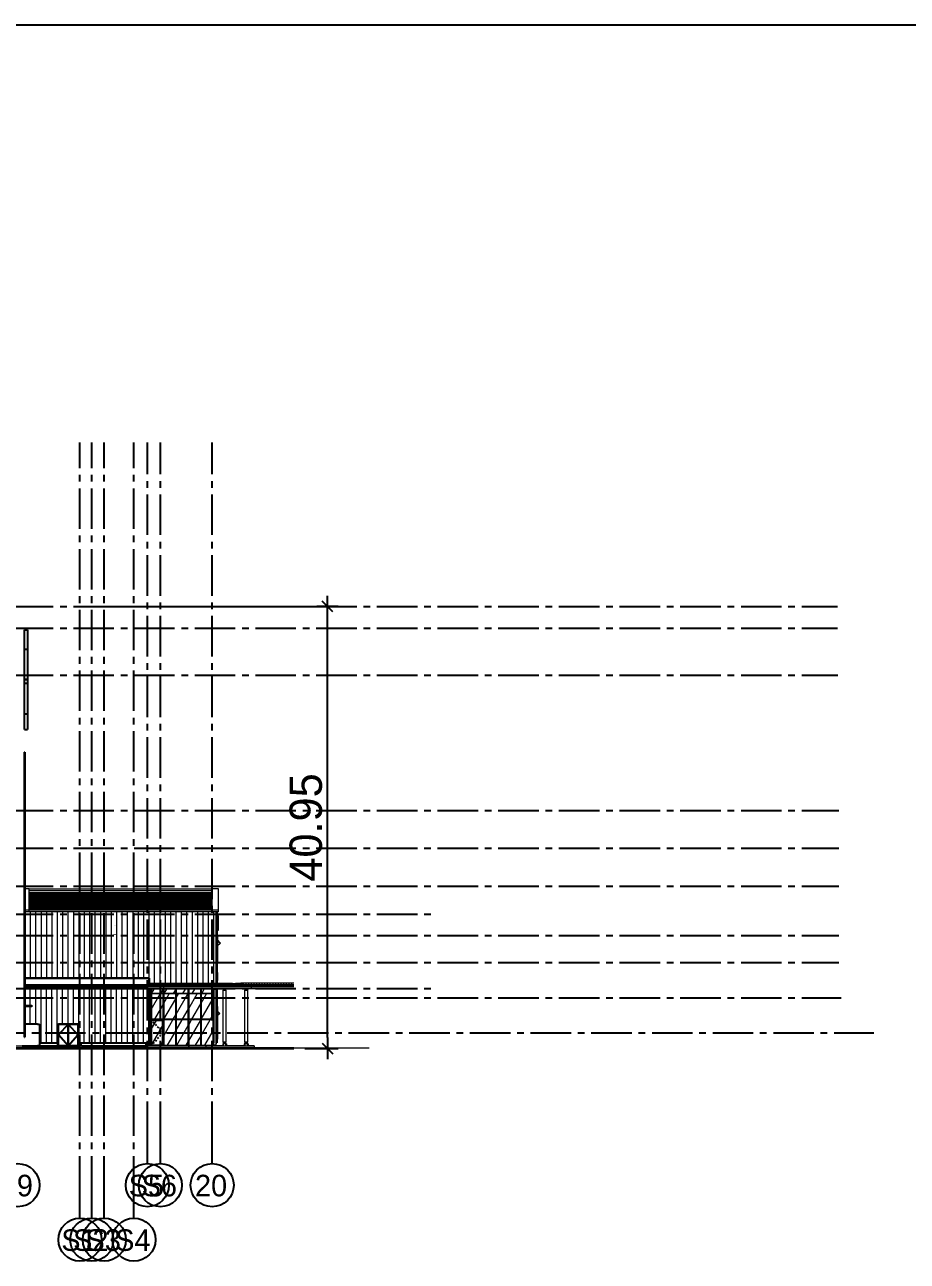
# Model space of a CAD drawing. Extents: x 692141 to 693595, y 1492301 to 1494225.
# Drawn here: x 692677.2 to 692759, y 1492511.1 to 1492625.7 of the extents above; entities that cross this region are included whole.
import ezdxf

# ---------------------------------------------------------------- set-up
doc = ezdxf.new("R2010")
doc.units = 0
doc.header["$MEASUREMENT"] = 0
for name, pattern in [('CENTER2', [1.125, 0.75, -0.125, 0.125, -0.125]), ('Centre', [7937.5, 1587.5, -1190.625, 3968.75, -1190.625]), ('Dash 0_6 mm', [3000, 1500, -1500]), ('Dash 0_6 mm_2_', [300, 150, -150]), ('Dash 0_6 mm_5_', [600, 300, -300]), ('Grid Line', [5556.25, 3175, -793.75, 793.75, -793.75])]:
    doc.linetypes.add(name, pattern=pattern)
for name, color, linetype, lineweight in [('A-COLS', 52, 'Continuous', 5), ('A-DETL-GENF', 92, 'Continuous', 5), ('A-DOOR-FRAM', 31, 'Continuous', 5), ('A-DOOR-GLAZ', 31, 'Continuous', 5), ('A-FLOR', 192, 'Continuous', 5), ('A-FLOR-LEVL', 8, 'Grid Line', 5), ('A-GENM', 13, 'Continuous', 5), ('A-GLAZ', 151, 'Continuous', 5), ('A-GLAZ-CURT', 52, 'Continuous', 5), ('A-GLAZ-CWMG', 51, 'Continuous', 5), ('A-ROOF', 132, 'Continuous', 5), ('A-ROOF-OTLN', 132, 'Continuous', 5), ('A-ROOF-PATT', 132, 'Continuous', 5), ('A-WALL-PATT', 111, 'Continuous', 5), ('C-TOPO', 7, 'Continuous', 5), ('S-BEAM', 12, 'Continuous', 5), ('S-COLS-SYMB', 171, 'Continuous', 18), ('S-GRID', 1, 'Continuous', 5), ('S-GRID-IDEN', 1, 'Continuous', 25)]:
    doc.layers.add(name, color=color, linetype=linetype, lineweight=lineweight)
for name, color, linetype in [('A-DOOR', 2, 'Continuous'), ('A-WALL', 2, 'Continuous'), ('AREA', 8, 'Continuous'), ('Arrow dim', 2, 'Continuous'), ('Arrow dim2', 1, 'Continuous'), ('Green', 72, 'Continuous'), ('Grid', 8, 'CENTER2')]:
    doc.layers.add(name, color=color, linetype=linetype)
doc.styles.add('Browallia New_1', font='Browallia New.ttf', dxfattribs={"height": 1000})
doc.styles.add('MASTER', font='CordiaUPC.ttf')
doc.dimstyles.new('1000-AA', dxfattribs={"dimtxt": 1.5, "dimasz": 1, "dimexe": 1, "dimexo": 1, "dimgap": 0.5, "dimtad": 1, "dimzin": 0, "dimdsep": 46, "dimtxsty": 'MASTER', "dimblk": 'J-02', "dimcen": 0.09, "dimdle": 1, "dimclrd": 1, "dimclre": 8, "dimclrt": 3, "dimadec": 0, "dimazin": 0, "dimtfac": 1, "dimtix": 1, "dimtmove": 2, "dimatfit": 3, "dimldrblk": 'DOT', "dimfxl": 1, "dimtolj": 1, "dimtzin": 0, "dimarcsym": 0})
pattern_1 = [(90, (-38249.64, 0), (-500, 3e-14), [])]

# ---------------------------------------------------------------- blocks, each defined once
blk = doc.blocks.new('Window_Awning_Single_Glass Panel - 900 x 800 mm-742663-500_ELEVATION 2')
at = {"layer": 'A-GLAZ', "color": 7}
for p, q in [((-32350, 2900), (-32350, 3800)), ((-32350, 2950), (-32350, 3679))]:
    blk.add_line(p, q, dxfattribs=at)
at = {"layer": 'A-GLAZ', "color": 250}
for p, q in [((-32000, 3400), (-31784, 3184)), ((-31819, 3149), (-32000, 3329)), ((-31784, 3184), (-31819, 3149))]:
    blk.add_line(p, q, dxfattribs=at)
at = {"layer": 'A-GLAZ', "color": 47, "linetype": 'Dash 0_6 mm'}
blk.add_arc((-32350, 3750), 800, 296.11288, 315, dxfattribs=at)
blk = doc.blocks.new('Door_Swing_Double Flush Panel - 1800 x 2000mm-907391-500_ELEVATION 2')
at = {"layer": 'A-DOOR', "color": 47, "linetype": 'Dash 0_6 mm'}
for p, q in [((-45850, 2200), (-46750, 1200)), ((-45850, 200), (-46750, 1200)), ((-45850, 2200), (-44950, 1200)), ((-45850, 200), (-44950, 1200))]:
    blk.add_line(p, q, dxfattribs=at)
at = {"layer": 'A-DOOR', "color": 7}
for p, q in [((-46750, 200), (-46750, 2200)), ((-45850, 2200), (-46750, 2200)), ((-44950, 2200), (-45850, 2200)), ((-45850, 200), (-45850, 2200)), ((-45850, 2200), (-45850, 200)), ((-44950, 2200), (-44950, 200)), ((-45850, 200), (-46750, 200)), ((-44950, 200), (-45850, 200))]:
    blk.add_line(p, q, dxfattribs=at)
at = {"layer": 'A-DOOR-FRAM', "color": 7}
for p, q in [((-46800, 200), (-46800, 2200)), ((-46750, 2200), (-46750, 200)), ((-46750, 2200), (-44950, 2200)), ((-44950, 200), (-44950, 2200)), ((-44900, 2200), (-44900, 200)), ((-46750, 200), (-46800, 200)), ((-44900, 200), (-44950, 200))]:
    blk.add_line(p, q, dxfattribs=at)
blk = doc.blocks.new('HAVI-DC_R19_AR_101_GROUND FLOOR_rvt-1-500_ELEVATION 2')
at = {"layer": 'A-FLOR', "color": 7}
for p, q in [((-49850, 3950), (-49200, 3950)), ((-49200, 3800), (-49850, 3800)), ((-49200, 3950), (-49200, 3800)), ((-56500, 175), (-46500, 175)), ((-46500, -50), (-46500, 175)), ((-46500, 175), (-42650, 175)), ((-46500, -50), (-46500, 175)), ((-44200, 175), (-38650, 175)), ((-42650, 175), (-34650, 175)), ((-38650, 175), (-42650, 175)), ((-42650, 175), (-38650, 175)), ((-37660, 175), (-38350, 175)), ((-38350, 175), (-32350, 175)), ((-31523, 175), (-37660, 175)), ((-34650, -50), (-34650, 175)), ((-34650, 175), (-33099, 175)), ((-34650, 175), (-34650, -50)), ((-33099, 175), (-28599, 175)), ((-33099, 175), (-33099, -50)), ((-32350, 175), (-32150, 175)), ((-29523, 175), (-31174, 175)), ((-28599, 175), (-29173, 175)), ((-28599, 175), (-28599, -50))]:
    blk.add_line(p, q, dxfattribs=at)
at = {"layer": 'A-ROOF', "color": 7}
for p, q in [((-49850, 5850), (-37000, 5850)), ((-37000, 5826), (-49850, 5826)), ((-37000, 5850), (-37000, 5826))]:
    blk.add_line(p, q, dxfattribs=at)
at = {"layer": 'A-ROOF-OTLN', "color": 7}
for p, q in [((-37000, 5850), (-49850, 5850)), ((-37200, 5850), (-37000, 5850)), ((-37000, 5850), (-37000, 5700)), ((-37050, 5700), (-49850, 5700)), ((-37000, 5700), (-49850, 5700)), ((-37000, 5650), (-49850, 5650)), ((-37050, 5650), (-49850, 5650)), ((-37000, 5500), (-49850, 5500)), ((-37000, 5500), (-37200, 5500)), ((-37000, 5700), (-37050, 5700)), ((-37050, 5700), (-37050, 5650)), ((-37050, 5650), (-37000, 5650)), ((-37000, 5650), (-37000, 5500))]:
    blk.add_line(p, q, dxfattribs=at)
at = {"layer": 'A-WALL', "color": 7}
for p, q in [((-38350, 6450), (-49850, 6450)), ((-38350, 5850), (-38350, 6450)), ((-49850, 5500), (-38350, 5500)), ((-44650, 5500), (-49850, 5500)), ((-38450, 5500), (-44650, 5500)), ((-38450, 5500), (-38350, 5500)), ((-38350, 5500), (-38350, 175)), ((-38350, 2550), (-38350, 1950)), ((-38350, 2550), (-38350, 1950)), ((-38350, 2550), (-38350, 1950)), ((-38350, 2550), (-38350, 1950)), ((-38350, 2550), (-38350, 1950)), ((-38350, 2550), (-38350, 1950)), ((-48700, 2200), (-49850, 2200)), ((-48700, 2200), (-48500, 2200)), ((-48500, 2200), (-48500, 175)), ((-46800, 200), (-46800, 2200)), ((-44900, 2200), (-44900, 200)), ((-50100, 175), (-44700, 175)), ((-49900, 175), (-48700, 175)), ((-48500, 175), (-48700, 175)), ((-44900, 200), (-46800, 200)), ((-44600, 175), (-38450, 175))]:
    blk.add_line(p, q, dxfattribs=at)
at = {"lineweight": 5}
for name in ['Window_Awning_Single_Glass Panel - 900 x 800 mm-742663-500_ELEVATION 2', 'Door_Swing_Double Flush Panel - 1800 x 2000mm-907391-500_ELEVATION 2']:
    blk.add_blockref(name, (0, 0), dxfattribs=at)
blk = doc.blocks.new('Rectangular Mullion - 50 x 200-239575-500_ELEVATION 2')
at = {"layer": 'A-GLAZ-CWMG', "color": 7}
for p, q in [((-32350, 250), (-32350, 2625)), ((-32150, 2625), (-32150, 250)), ((-32150, 250), (-32350, 250))]:
    blk.add_line(p, q, dxfattribs=at)
blk = doc.blocks.new('Rectangular Mullion - 50 x 200-239576-500_ELEVATION 2')
at = {"layer": 'A-GLAZ-CWMG', "color": 7}
for p, q in [((-32350, 2625), (-32350, 5025)), ((-32150, 5025), (-32150, 2625))]:
    blk.add_line(p, q, dxfattribs=at)
blk = doc.blocks.new('Rectangular Mullion - 50 x 200-259141-500_ELEVATION 2')
at = {"layer": 'A-GLAZ-CWMG', "color": 7}
for p, q in [((-32350, 5450), (-32150, 5450)), ((-32350, 5025), (-32350, 5450)), ((-32150, 5450), (-32150, 5025))]:
    blk.add_line(p, q, dxfattribs=at)
blk = doc.blocks.new('System Panel - Glazed 12mm-259083-500_ELEVATION 2')
at = {"layer": 'A-GLAZ-CURT'}
h = blk.add_hatch(dxfattribs=at)
h.set_pattern_fill('FP_5', color=256, style=0, pattern_type=2)
h.set_pattern_definition([(60, (-32954.64, 1425), (-649.5, 375), [])])
h.paths.add_polyline_path([(-32400, 250), (-32400, 2600), (-33510, 2600), (-33510, 250), (-32917, 250)], flags=0)
at = {"layer": 'A-GLAZ-CURT', "color": 7}
for p, q in [((-32400, 2600), (-33510, 2600)), ((-33510, 2600), (-33510, 250)), ((-32400, 250), (-32400, 2600)), ((-33510, 250), (-32400, 250))]:
    blk.add_line(p, q, dxfattribs=at)
blk = doc.blocks.new('Rectangular Mullion - 50 x 200-259074-500_ELEVATION 2')
at = {"layer": 'A-GLAZ-CWMG', "color": 7}
for p, q in [((-33535, 250), (-32350, 250)), ((-33535, 200), (-32350, 200)), ((-32350, 250), (-32350, 200))]:
    blk.add_line(p, q, dxfattribs=at)
blk = doc.blocks.new('Rectangular Mullion - 50 x 200-259139-500_ELEVATION 2')
at = {"layer": 'A-GLAZ-CWMG', "color": 7}
for p, q in [((-32400, 5450), (-32350, 5450)), ((-32400, 5025), (-32400, 5450)), ((-32350, 5025), (-32350, 5450))]:
    blk.add_line(p, q, dxfattribs=at)
blk = doc.blocks.new('M_Door-Curtain-Wall-Double-Storefront - M_Door-Curtain-Wall-Double-Storefront-259084-500_ELEVATION 2')
at = {"layer": 'A-DOOR-FRAM'}
h = blk.add_hatch(dxfattribs=at)
h.set_pattern_fill('FP_6', color=256, style=0, pattern_type=2)
h.set_pattern_definition([(60, (-38174.64, 200), (-649.52, 375), [])])
h.paths.add_polyline_path([(-38117, 257), (-37097, 257), (-37097, 2543), (-38117, 2543), (-38117, 1277)], flags=0)
h.paths.add_polyline_path([(-38233, 257), (-38233, 475), (-38350, 475), (-38350, 257)], flags=0)
at = {"layer": 'A-DOOR', "color": 47, "linetype": 'Dash 0_6 mm_2_'}
for p, q in [((-37040, 1400), (-38150, 2573)), ((-38175, 200), (-37040, 1400)), ((-38350, 384), (-38175, 200))]:
    blk.add_line(p, q, dxfattribs=at)
at = {"layer": 'A-DOOR-FRAM', "color": 7}
for p, q in [((-37040, 2600), (-38150, 2600)), ((-38117, 257), (-38117, 2543)), ((-38117, 2543), (-37097, 2543)), ((-37097, 2543), (-37097, 257)), ((-37040, 200), (-37040, 2600)), ((-38233, 257), (-38350, 257)), ((-38350, 200), (-38175, 200)), ((-38233, 475), (-38233, 257)), ((-38175, 200), (-38175, 475)), ((-38174, 475), (-38174, 200)), ((-38174, 200), (-37040, 200)), ((-37097, 257), (-38117, 257))]:
    blk.add_line(p, q, dxfattribs=at)
at = {"layer": 'A-DOOR-GLAZ', "color": 7}
for p, q in [((-37097, 2543), (-38117, 2543)), ((-38117, 2543), (-38117, 257)), ((-37097, 257), (-37097, 2543)), ((-38350, 257), (-38233, 257)), ((-38233, 257), (-38233, 475)), ((-38117, 257), (-37097, 257))]:
    blk.add_line(p, q, dxfattribs=at)
blk = doc.blocks.new('System Panel - Glazed 12mm-V1-500_ELEVATION 2')
at = {"layer": 'A-GLAZ-CURT'}
h = blk.add_hatch(dxfattribs=at)
h.set_pattern_fill('FP_7', color=256, style=0, pattern_type=2)
h.set_pattern_definition([(60, (-37594.64, 3825), (-649.5, 375), [])])
h.paths.add_polyline_path([(-37040, 2650), (-37040, 5000), (-38150, 5000), (-38150, 2650)], flags=0)
at = {"layer": 'A-GLAZ-CURT', "color": 7}
for p, q in [((-37040, 5000), (-38150, 5000)), ((-38150, 5000), (-38150, 2650)), ((-37040, 2650), (-37040, 5000)), ((-38150, 2650), (-37040, 2650))]:
    blk.add_line(p, q, dxfattribs=at)
blk = doc.blocks.new('System Panel - Glazed 12mm-259140-500_ELEVATION 2')
at = {"layer": 'A-GLAZ-CURT'}
h = blk.add_hatch(dxfattribs=at)
h.set_pattern_fill('FP_8', color=256, style=0, pattern_type=2)
h.set_pattern_definition([(60, (-32954.64, 5250), (-649.5, 375), [])])
h.paths.add_polyline_path([(-32400, 5050), (-32400, 5450), (-33510, 5450), (-33510, 5050), (-32917, 5050)], flags=0)
at = {"layer": 'A-GLAZ-CURT', "color": 7}
for p, q in [((-32400, 5450), (-33510, 5450)), ((-33510, 5450), (-33510, 5050)), ((-33510, 5050), (-32400, 5050)), ((-32400, 5050), (-32400, 5450))]:
    blk.add_line(p, q, dxfattribs=at)
blk = doc.blocks.new('System Panel - Glazed 12mm-V2-500_ELEVATION 2')
at = {"layer": 'A-GLAZ-CURT'}
h = blk.add_hatch(dxfattribs=at)
h.set_pattern_fill('FP_9', color=256, style=0, pattern_type=2)
h.set_pattern_definition([(60, (-37594.64, 5250), (-649.5, 375), [])])
h.paths.add_polyline_path([(-38150, 5050), (-37040, 5050), (-37040, 5450), (-38150, 5450)], flags=0)
at = {"layer": 'A-GLAZ-CURT', "color": 7}
for p, q in [((-37040, 5450), (-38150, 5450)), ((-38150, 5450), (-38150, 5050)), ((-38150, 5050), (-37040, 5050)), ((-37040, 5050), (-37040, 5450))]:
    blk.add_line(p, q, dxfattribs=at)
blk = doc.blocks.new('Rectangular Mullion - 50 x 200-259075-500_ELEVATION 2')
at = {"layer": 'A-GLAZ-CWMG', "color": 7}
for p, q in [((-34695, 250), (-33535, 250)), ((-34695, 200), (-33535, 200))]:
    blk.add_line(p, q, dxfattribs=at)
blk = doc.blocks.new('Rectangular Mullion - 50 x 200-259076-500_ELEVATION 2')
at = {"layer": 'A-GLAZ-CWMG', "color": 7}
for p, q in [((-37040, 200), (-37040, 250)), ((-37040, 250), (-35855, 250)), ((-37040, 200), (-35855, 200))]:
    blk.add_line(p, q, dxfattribs=at)
blk = doc.blocks.new('Rectangular Mullion - 50 x 200-239577-500_ELEVATION 2')
at = {"layer": 'A-GLAZ-CWMG', "color": 7}
for p, q in [((-32400, 250), (-32400, 2625)), ((-32350, 250), (-32350, 2625)), ((-32350, 250), (-32400, 250))]:
    blk.add_line(p, q, dxfattribs=at)
blk = doc.blocks.new('Rectangular Mullion - 50 x 200-239578-500_ELEVATION 2')
at = {"layer": 'A-GLAZ-CWMG', "color": 7}
for p, q in [((-32400, 2625), (-32400, 5025)), ((-32350, 2625), (-32350, 5025))]:
    blk.add_line(p, q, dxfattribs=at)
blk = doc.blocks.new('Rectangular Mullion - 50 x 100-259077-500_ELEVATION 2')
at = {"layer": 'A-GLAZ-CWMG', "color": 7}
for p, q in [((-33510, 2600), (-33510, 2650)), ((-32400, 2650), (-33510, 2650)), ((-32400, 2600), (-33510, 2600)), ((-32400, 2650), (-32400, 2600))]:
    blk.add_line(p, q, dxfattribs=at)
blk = doc.blocks.new('Rectangular Mullion - 50 x 200-259078-500_ELEVATION 2')
at = {"layer": 'A-GLAZ-CWMG', "color": 7}
for p, q in [((-37040, 2650), (-38150, 2650)), ((-37040, 2600), (-38150, 2600)), ((-37040, 2650), (-37040, 2600))]:
    blk.add_line(p, q, dxfattribs=at)
blk = doc.blocks.new('Rectangular Mullion - 50 x 100-V3-500_ELEVATION 2')
at = {"layer": 'A-GLAZ-CWMG', "color": 7}
for p, q in [((-38150, 5000), (-38150, 5050)), ((-37040, 5050), (-38150, 5050)), ((-37040, 5000), (-38150, 5000)), ((-37040, 5050), (-37040, 5000))]:
    blk.add_line(p, q, dxfattribs=at)
blk = doc.blocks.new('Rectangular Mullion - 50 x 200-239549-500_ELEVATION 2')
at = {"layer": 'A-GLAZ-CWMG', "color": 7}
for p, q in [((-33560, 2625), (-33560, 250)), ((-33510, 2625), (-33510, 250)), ((-33510, 250), (-33560, 250))]:
    blk.add_line(p, q, dxfattribs=at)
blk = doc.blocks.new('Rectangular Mullion - 50 x 200-239551-500_ELEVATION 2')
at = {"layer": 'A-GLAZ-CWMG', "color": 7}
for p, q in [((-33560, 5025), (-33560, 2625)), ((-33510, 5025), (-33510, 2625))]:
    blk.add_line(p, q, dxfattribs=at)
blk = doc.blocks.new('Rectangular Mullion - 50 x 200-259138-500_ELEVATION 2')
at = {"layer": 'A-GLAZ-CWMG', "color": 7}
for p, q in [((-33560, 5450), (-33510, 5450)), ((-33560, 5450), (-33560, 5025)), ((-33510, 5450), (-33510, 5025))]:
    blk.add_line(p, q, dxfattribs=at)
blk = doc.blocks.new('FACADE ELE 01 - FACADE ELE 01-146035-500_ELEVATION 2')
at = {"layer": 'A-WALL-PATT'}
h = blk.add_hatch(dxfattribs=at)
h.set_pattern_fill('FP_11', color=49, style=0, pattern_type=2)
h.set_pattern_definition([(45, (-49899.64, -7919.79), (-84.8528, 84.8528), []), (135, (-49899.64, -7919.79), (-84.8528, -84.8528), [])])
h.paths.add_polyline_path([(-49900, 14428), (-49850, 14428), (-49850, 27410), (-49900, 27410), (-49900, 15721)], flags=0)
h = blk.add_hatch(dxfattribs=at)
h.set_pattern_fill('FP_10', color=49, style=0, pattern_type=2)
h.set_pattern_definition([(45, (-49899.636, -2368.306), (-42.4264, 42.4264), []), (135, (-49899.636, -2368.306), (-42.4264, -42.4264), [])])
h.paths.add_polyline_path([(-49850, 1000), (-49850, 14428), (-49900, 14428), (-49900, 1000)], flags=0)
at = {"layer": 'A-WALL', "color": 7}
for p, q in [((-49900, 35860), (-49900, 38745)), ((-49900, 38745), (-49600, 38745)), ((-49600, 38745), (-49600, 35860)), ((-49900, 34781), (-49900, 37237)), ((-49900, 31286), (-49900, 37237)), ((-49900, 31286), (-49900, 37237)), ((-49900, 33490), (-49900, 37237)), ((-49900, 31286), (-49900, 37237)), ((-49900, 31286), (-49900, 37237)), ((-49900, 34131), (-49900, 36945)), ((-49900, 36945), (-49600, 36945)), ((-49600, 37237), (-49600, 31286)), ((-49600, 37237), (-49600, 34781)), ((-49600, 37237), (-49600, 31286)), ((-49600, 37237), (-49600, 31286)), ((-49600, 37237), (-49600, 33490)), ((-49600, 37237), (-49600, 31286)), ((-49600, 36945), (-49600, 34131)), ((-49900, 34441), (-49900, 35860)), ((-49600, 35860), (-49600, 34441)), ((-49900, 34131), (-49900, 35518)), ((-49900, 32704), (-49900, 35518)), ((-49900, 33329), (-49900, 35373)), ((-49600, 35518), (-49600, 34131)), ((-49600, 35518), (-49600, 32704)), ((-49600, 35373), (-49600, 33329)), ((-49900, 32704), (-49900, 34131)), ((-49600, 34131), (-49900, 34131)), ((-49900, 34131), (-49600, 34131)), ((-49900, 32704), (-49900, 34100)), ((-49900, 31286), (-49900, 33913)), ((-49900, 30945), (-49900, 33790)), ((-49900, 33790), (-49600, 33790)), ((-49600, 34131), (-49600, 32704)), ((-49600, 34100), (-49600, 32704)), ((-49600, 33913), (-49600, 31286)), ((-49600, 33790), (-49600, 30945)), ((-49900, 31286), (-49900, 32704)), ((-49900, 31286), (-49900, 32308)), ((-49600, 32704), (-49600, 31286)), ((-49600, 32308), (-49600, 31286)), ((-49900, 29518), (-49900, 30945)), ((-49900, 30945), (-49600, 30945)), ((-49600, 30945), (-49600, 29518)), ((-49900, 29518), (-49600, 29518)), ((-49900, 14428), (-49900, 27410)), ((-49850, 27410), (-49900, 27410)), ((-49900, 4099), (-49900, 27410)), ((-49900, 27410), (-49850, 27410)), ((-49850, 27410), (-49850, 14428)), ((-49850, 27410), (-49850, 4099)), ((-49900, 1000), (-49900, 14428)), ((-49900, 14428), (-49850, 14428)), ((-49900, 1000), (-49900, 14428)), ((-49850, 14428), (-49900, 14428)), ((-49850, 14428), (-49850, 1000)), ((-49850, 14428), (-49850, 1000)), ((-49900, 6450), (-49900, 12604)), ((-49850, 12600), (-49850, 6450)), ((-49900, 3950), (-49900, 4885)), ((-49850, 4885), (-49850, 3950)), ((-49900, 3950), (-49900, 4099)), ((-49900, 1000), (-49900, 3800)), ((-49900, 3227), (-49900, 3800)), ((-49850, 4099), (-49850, 3950)), ((-49850, 3800), (-49850, 2200)), ((-49850, 3800), (-49850, 3227)), ((-49900, 1000), (-49900, 3227)), ((-49900, 1000), (-49900, 3227)), ((-49850, 3227), (-49850, 2200)), ((-49850, 3227), (-49850, 2200)), ((-49850, 1000), (-49900, 1000)), ((-49900, 1000), (-49850, 1000))]:
    blk.add_line(p, q, dxfattribs=at)
blk = doc.blocks.new('METAL SHEET WINDOW OPENING - 3400 x 0600-248180-500_ELEVATION 2')
at = {"layer": 'A-GENM', "color": 7}
for p, q in [((-32050, 7000), (-32000, 7000)), ((-32000, 7000), (-32000, 6250)), ((-32000, 6300), (-32000, 6950)), ((-32000, 6250), (-32050, 6250))]:
    blk.add_line(p, q, dxfattribs=at)
blk = doc.blocks.new('METAL SHEET WINDOW OPENING - 2500 x 2900-248184-500_ELEVATION 2')
at = {"layer": 'A-GENM', "color": 7}
for p, q in [((-32350, 800), (-32350, 3850)), ((-32350, 900), (-32350, 3800)), ((-32100, 3850), (-32000, 3850)), ((-32000, 3850), (-32000, 800)), ((-32000, 850), (-32000, 3800)), ((-32000, 800), (-32100, 800))]:
    blk.add_line(p, q, dxfattribs=at)
blk = doc.blocks.new('HAVI-DC_R19_SF_101_FACADE_rvt-1-500_ELEVATION 2')
at = {"layer": 'A-WALL-PATT'}
h = blk.add_hatch(dxfattribs=at)
h.set_pattern_fill('FP_17', color=8, style=0, pattern_type=2)
h.set_pattern_definition([(90, (-32224.65, 5800), (-500, 3e-14), [])])
h.paths.add_polyline_path([(-32100, 5975), (-32104, 12600), (-49850, 12600), (-49850, 6450), (-38350, 6450), (-38350, 5975), (-32917, 5975)], flags=0)
h = blk.add_hatch(dxfattribs=at)
h.set_pattern_fill('FP_12', color=49, style=0, pattern_type=2)
h.set_pattern_definition([(45, (-32074.647, 6800.97), (-42.4264, 42.4264), []), (135, (-32074.647, 6800.97), (-42.4264, -42.4264), [])])
h.paths.add_polyline_path([(-32050, 475), (-32050, 800), (-32100, 800), (-32100, 475)], flags=0)
h.paths.add_polyline_path([(-32100, 3850), (-32050, 3850), (-32050, 5500), (-32100, 5500), (-32100, 4814)], flags=0)
h.paths.add_polyline_path([(-32050, 5975), (-32050, 12600), (-32100, 12600), (-32100, 5975)], flags=0)
h = blk.add_hatch(dxfattribs=at)
h.set_pattern_fill('FP_3', color=8, style=0, pattern_type=2)
h.set_pattern_definition(pattern_1)
h.paths.add_polyline_path([(-46909, 475), (-46800, 475), (-46800, 2200), (-44900, 2200), (-44900, 475), (-38350, 475), (-38350, 5475), (-49850, 5475), (-49850, 3950), (-49200, 3950), (-49200, 3800), (-49850, 3800), (-49850, 2200), (-48500, 2200), (-48500, 475)], flags=0)
h = blk.add_hatch(dxfattribs=at)
h.set_pattern_fill('FP_3', color=8, style=0, pattern_type=2)
h.set_pattern_definition(pattern_1)
h.paths.add_polyline_path([(-38350, 475), (-38150, 475), (-38150, 5500), (-38350, 5500), (-38350, 1698)], flags=0)
at = {"layer": 'A-GENM', "color": 7}
for p, q in [((-32050, 10450), (-32000, 10450)), ((-32000, 10450), (-32000, 8000)), ((-32000, 8050), (-32000, 10400)), ((-32000, 8000), (-32050, 8000))]:
    blk.add_line(p, q, dxfattribs=at)
at = {"layer": 'A-ROOF', "color": 7}
for p, q in [((-49450, 14747), (-49850, 14747)), ((-49450, 14747), (-32525, 14747)), ((-49450, 12800), (-49450, 14747)), ((-32525, 14547), (-49450, 14547)), ((-32525, 14747), (-32525, 12800)), ((-31925, 14747), (-32525, 14747)), ((-31925, 12800), (-31925, 14747)), ((-31920, 14547), (-31920, 14747)), ((-49850, 12800), (-49450, 12800)), ((-49450, 12800), (-31925, 12800)), ((-49450, 12600), (-49450, 12800)), ((-32525, 12800), (-31925, 12800)), ((-32525, 12800), (-32525, 12600)), ((-31925, 12600), (-31925, 12800)), ((-31925, 12600), (-31925, 12800)), ((-31925, 12600), (-49850, 12600)), ((-49450, 12600), (-49850, 12600)), ((-31925, 12600), (-32525, 12600)), ((-32050, 12236), (-31920, 12236)), ((-31920, 12036), (-32050, 12036)), ((-31920, 12036), (-31920, 12236)), ((-31920, 10900), (-31920, 12036)), ((-31920, 10900), (-32050, 10900)), ((-32050, 10900), (-31920, 10900)), ((-31920, 10900), (-31920, 11100))]:
    blk.add_line(p, q, dxfattribs=at)
at = {"layer": 'A-WALL', "color": 7}
for p, q in [((-32100, 10450), (-32100, 12600)), ((-32100, 10450), (-32100, 12600)), ((-32100, 5975), (-32100, 12600)), ((-32100, 5975), (-32100, 12600)), ((-32050, 12600), (-32050, 10450)), ((-32050, 12600), (-32050, 10450)), ((-32050, 12600), (-32050, 5975)), ((-32100, 5975), (-32100, 8000)), ((-32100, 5975), (-32100, 8000)), ((-32050, 8000), (-32050, 5975)), ((-32050, 8000), (-32050, 5975)), ((-49850, 6450), (-38350, 6450)), ((-38350, 6450), (-38350, 5850)), ((-38350, 5475), (-49850, 5475)), ((-38350, 5475), (-38350, 5500)), ((-38150, 5500), (-38150, 475)), ((-38150, 5500), (-32100, 5500)), ((-32350, 475), (-32350, 5500)), ((-32100, 5500), (-32100, 475)), ((-32100, 3850), (-32100, 5500)), ((-32100, 3850), (-32100, 5500)), ((-32100, 3850), (-32100, 5500)), ((-32050, 5500), (-32050, 3850)), ((-32050, 5500), (-32050, 3850)), ((-32050, 5500), (-32050, 3850)), ((-32350, 3750), (-32350, 3850)), ((-32350, 3750), (-32350, 3850)), ((-32350, 3750), (-32350, 3850)), ((-32350, 3750), (-32350, 3850)), ((-32350, 800), (-32350, 3850)), ((-32350, 2800), (-32350, 3679)), ((-32350, 2800), (-32350, 3679)), ((-32350, 2800), (-32350, 3679)), ((-32350, 2800), (-32350, 3679)), ((-38350, 1100), (-38350, 3250)), ((-38350, 1850), (-38350, 2600)), ((-38350, 1850), (-38350, 2600)), ((-38150, 3250), (-38150, 1100)), ((-38150, 2600), (-38150, 1850)), ((-38150, 2600), (-38150, 1850)), ((-46800, 475), (-46800, 2200)), ((-46800, 2200), (-44900, 2200)), ((-44900, 2200), (-44900, 475)), ((-48500, 475), (-46800, 475)), ((-44900, 475), (-38350, 475)), ((-38150, 475), (-38350, 475)), ((-32100, 475), (-32150, 475)), ((-32100, 475), (-32100, 800)), ((-32100, 475), (-32100, 800)), ((-32100, 475), (-32100, 800)), ((-32100, 475), (-32050, 475)), ((-32100, 475), (-32050, 475)), ((-32050, 475), (-32100, 475)), ((-32050, 800), (-32050, 475)), ((-32050, 800), (-32050, 475)), ((-32050, 800), (-32050, 475))]:
    blk.add_line(p, q, dxfattribs=at)
at = {"lineweight": 5}
for name, p in [('FACADE ELE 01 - FACADE ELE 01-146035-500_ELEVATION 2', (0, 0)), ('METAL SHEET WINDOW OPENING - 3400 x 0600-248180-500_ELEVATION 2', (0, 0)), ('System Panel - Glazed 12mm-V2-500_ELEVATION 2', (0, 0)), ('Rectangular Mullion - 50 x 100-V3-500_ELEVATION 2', (0, 0)), ('System Panel - Glazed 12mm-V1-500_ELEVATION 2', (0, 0)), ('Rectangular Mullion - 50 x 200-259138-500_ELEVATION 2', (-3480, 0)), ('Rectangular Mullion - 50 x 200-239551-500_ELEVATION 2', (-3480, 0)), ('System Panel - Glazed 12mm-259140-500_ELEVATION 2', (-3480, 0)), ('Rectangular Mullion - 50 x 100-259077-500_ELEVATION 2', (-3480, 2400)), ('System Panel - Glazed 12mm-259083-500_ELEVATION 2', (-3480, 2400)), ('Rectangular Mullion - 50 x 200-259138-500_ELEVATION 2', (-2320, 0)), ('Rectangular Mullion - 50 x 200-239551-500_ELEVATION 2', (-2320, 0)), ('System Panel - Glazed 12mm-259140-500_ELEVATION 2', (-2320, 0)), ('Rectangular Mullion - 50 x 100-259077-500_ELEVATION 2', (-2320, 2400)), ('System Panel - Glazed 12mm-259083-500_ELEVATION 2', (-2320, 2400)), ('Rectangular Mullion - 50 x 200-259138-500_ELEVATION 2', (-1160, 0)), ('Rectangular Mullion - 50 x 200-239551-500_ELEVATION 2', (-1160, 0)), ('System Panel - Glazed 12mm-259140-500_ELEVATION 2', (-1160, 0)), ('Rectangular Mullion - 50 x 100-259077-500_ELEVATION 2', (-1160, 2400)), ('System Panel - Glazed 12mm-259083-500_ELEVATION 2', (-1160, 2400)), ('Rectangular Mullion - 50 x 200-259138-500_ELEVATION 2', (0, 0)), ('Rectangular Mullion - 50 x 200-239551-500_ELEVATION 2', (0, 0)), ('System Panel - Glazed 12mm-259140-500_ELEVATION 2', (0, 0)), ('Rectangular Mullion - 50 x 100-259077-500_ELEVATION 2', (0, 2400)), ('System Panel - Glazed 12mm-259083-500_ELEVATION 2', (0, 2400)), ('Rectangular Mullion - 50 x 200-259139-500_ELEVATION 2', (0, 0)), ('Rectangular Mullion - 50 x 200-239578-500_ELEVATION 2', (0, 0)), ('Rectangular Mullion - 50 x 200-259141-500_ELEVATION 2', (0, 0)), ('Rectangular Mullion - 50 x 200-239576-500_ELEVATION 2', (0, 0)), ('METAL SHEET WINDOW OPENING - 2500 x 2900-248184-500_ELEVATION 2', (0, 0)), ('M_Door-Curtain-Wall-Double-Storefront - M_Door-Curtain-Wall-Double-Storefront-259084-500_ELEVATION 2', (0, 0)), ('Rectangular Mullion - 50 x 200-259078-500_ELEVATION 2', (0, 0)), ('Rectangular Mullion - 50 x 200-239549-500_ELEVATION 2', (-3480, 0)), ('Rectangular Mullion - 50 x 100-259077-500_ELEVATION 2', (-3480, 0)), ('System Panel - Glazed 12mm-259083-500_ELEVATION 2', (-3480, 0)), ('Rectangular Mullion - 50 x 200-239549-500_ELEVATION 2', (-2320, 0)), ('Rectangular Mullion - 50 x 100-259077-500_ELEVATION 2', (-2320, 0)), ('System Panel - Glazed 12mm-259083-500_ELEVATION 2', (-2320, 0)), ('Rectangular Mullion - 50 x 200-239549-500_ELEVATION 2', (-1160, 0)), ('Rectangular Mullion - 50 x 100-259077-500_ELEVATION 2', (-1160, 0)), ('System Panel - Glazed 12mm-259083-500_ELEVATION 2', (-1160, 0)), ('Rectangular Mullion - 50 x 200-239549-500_ELEVATION 2', (0, 0)), ('Rectangular Mullion - 50 x 100-259077-500_ELEVATION 2', (0, 0)), ('System Panel - Glazed 12mm-259083-500_ELEVATION 2', (0, 0)), ('Rectangular Mullion - 50 x 200-239577-500_ELEVATION 2', (0, 0)), ('Rectangular Mullion - 50 x 200-239575-500_ELEVATION 2', (0, 0)), ('Rectangular Mullion - 50 x 200-259076-500_ELEVATION 2', (0, 0)), ('Rectangular Mullion - 50 x 200-259075-500_ELEVATION 2', (-1160, 0)), ('Rectangular Mullion - 50 x 200-259075-500_ELEVATION 2', (0, 0)), ('Rectangular Mullion - 50 x 200-259074-500_ELEVATION 2', (0, 0))]:
    blk.add_blockref(name, p, dxfattribs=at)
blk = doc.blocks.new('M_Round Column - 300mm Diameter-11754-500_ELEVATION 2')
at = {"layer": 'A-COLS', "color": 7}
for p, q in [((-29499, 5350), (-29499, 525)), ((-29199, 5350), (-29499, 5350)), ((-29494, 5350), (-29349, 5350)), ((-29349, 5350), (-29204, 5350)), ((-29199, 525), (-29199, 5350)), ((-29199, 525), (-29499, 525)), ((-29494, 525), (-29349, 525)), ((-29349, 525), (-29204, 525))]:
    blk.add_line(p, q, dxfattribs=at)
blk = doc.blocks.new('M_Chamfered Column - 350 x 350mm-12974-500_ELEVATION 2')
at = {"layer": 'A-COLS', "color": 7}
for p, q in [((-29524, 375), (-29524, 175)), ((-29473, 375), (-29524, 375)), ((-29473, 375), (-29473, 175)), ((-29473, 375), (-29473, 175)), ((-29225, 375), (-29473, 375)), ((-29225, 375), (-29225, 175)), ((-29225, 175), (-29225, 375)), ((-29174, 375), (-29225, 375)), ((-29174, 375), (-29174, 175))]:
    blk.add_line(p, q, dxfattribs=at)
blk = doc.blocks.new('HAVI-DC_R19_AR_801_WALK WAY ROOF_rvt-1-500_ELEVATION 2')
at = {"layer": 'A-ROOF-PATT'}
h = blk.add_hatch(dxfattribs=at)
h.set_pattern_fill('FP_23', color=8, style=0, pattern_type=2)
h.set_pattern_definition([(90, (0, 13257.94), (-250, 2e-14), [])])
h.paths.add_polyline_path([(-29199, 5850), (-30624, 5975), (-38350, 5975), (-38350, 5850), (-30919, 5850)], flags=0)
h = blk.add_hatch(dxfattribs=at)
h.set_pattern_fill('FP_22', color=8, style=0, pattern_type=2)
h.set_pattern_definition([(90, (0, 12781.77), (-250, 2e-14), [])])
h.paths.add_polyline_path([(-29199, 5850), (-24922, 5850), (-24922, 5995), (-29849, 5995), (-30349, 5951), (-30051, 5925)], flags=0)
at = {"layer": 'A-ROOF', "color": 7}
for p, q in [((-30624, 5975), (-38350, 5975)), ((-38350, 5975), (-38350, 5850)), ((-38350, 5925), (-38350, 5850)), ((-38350, 5850), (-29199, 5850)), ((-37200, 5850), (-28849, 5850)), ((-28849, 5826), (-37000, 5826)), ((-29199, 5850), (-30624, 5975)), ((-29849, 5995), (-30349, 5951)), ((-30349, 5951), (-29199, 5850)), ((-24922, 5995), (-29849, 5995)), ((-29199, 5850), (-24922, 5850)), ((-28849, 5850), (-24922, 5850)), ((-28849, 5826), (-28849, 5850)), ((-28849, 5850), (-28849, 5826)), ((-24922, 5826), (-28849, 5826))]:
    blk.add_line(p, q, dxfattribs=at)
at = {"layer": 'A-ROOF-OTLN', "color": 7}
for p, q in [((-28849, 5850), (-37200, 5850)), ((-28849, 5700), (-28849, 5850)), ((-28849, 5700), (-28849, 5850)), ((-24922, 5850), (-28849, 5850)), ((-38150, 5500), (-31649, 5500)), ((-28899, 5700), (-37200, 5700)), ((-28849, 5700), (-37200, 5700)), ((-28849, 5650), (-37200, 5650)), ((-28899, 5650), (-37200, 5650)), ((-28849, 5500), (-37200, 5500)), ((-31649, 5500), (-24922, 5500)), ((-28899, 5650), (-28899, 5700)), ((-28899, 5650), (-28899, 5700)), ((-24922, 5700), (-28899, 5700)), ((-24922, 5650), (-28899, 5650)), ((-24922, 5700), (-28849, 5700)), ((-28849, 5500), (-28849, 5650)), ((-28849, 5500), (-28849, 5650)), ((-24922, 5650), (-28849, 5650)), ((-24922, 5500), (-28849, 5500))]:
    blk.add_line(p, q, dxfattribs=at)
at = {"layer": 'S-COLS-SYMB', "color": 50}
for p, q in [((-31349, 5350), (-31349, 5500)), ((-29349, 5350), (-29349, 5500)), ((-31349, 375), (-31349, 525)), ((-29349, 375), (-29349, 525))]:
    blk.add_line(p, q, dxfattribs=at)
at = {"lineweight": 5}
for name, p in [('M_Round Column - 300mm Diameter-11754-500_ELEVATION 2', (-2000, 0)), ('M_Round Column - 300mm Diameter-11754-500_ELEVATION 2', (0, 0)), ('M_Chamfered Column - 350 x 350mm-12974-500_ELEVATION 2', (-2000, 0)), ('M_Chamfered Column - 350 x 350mm-12974-500_ELEVATION 2', (0, 0))]:
    blk.add_blockref(name, p, dxfattribs=at)
blk = doc.blocks.new('Window_Awning_Single_Glass Panel - 900 x 900 mm-81721-500_ELEVATION 2')
at = {"layer": 'A-GLAZ', "color": 250}
for p, q in [((-32000, 10000), (-31713, 9714)), ((-31749, 9678), (-32000, 9929)), ((-31713, 9714), (-31749, 9678))]:
    blk.add_line(p, q, dxfattribs=at)
at = {"layer": 'A-GLAZ', "color": 47, "linetype": 'Dash 0_6 mm_5_'}
blk.add_arc((-32350, 10350), 900, 293.08956, 315, dxfattribs=at)
blk = doc.blocks.new('HAVI-DC_R19_AR_103_LEVEL 2 FLOOR_rvt-1-500_ELEVATION 2')
at = {"lineweight": 5}
blk.add_blockref('Window_Awning_Single_Glass Panel - 900 x 900 mm-81721-500_ELEVATION 2', (0, 0), dxfattribs=at)
blk = doc.blocks.new('Construction_Beams-_-Lintels_Lindab_Z-HU - Lindab Z 200_2_0-2226447-500_ELEVATION 2')
at = {"layer": 'S-BEAM', "lineweight": 9}
for p, q in [((-32525, 14356), (-49450, 14356)), ((-49450, 14353), (-32525, 14353))]:
    blk.add_line(p, q, dxfattribs=at)
blk = doc.blocks.new('Construction_Beams-_-Lintels_Lindab_Z-HU - Lindab Z 200_2_0-V72-500_ELEVATION 2')
at = {"layer": 'S-BEAM', "lineweight": 9}
for p, q in [((-32525, 14231), (-49450, 14231)), ((-49450, 14227), (-32525, 14227)), ((-32525, 14096), (-49450, 14096)), ((-32525, 14095), (-49450, 14095)), ((-32525, 14072), (-49450, 14072))]:
    blk.add_line(p, q, dxfattribs=at)
blk = doc.blocks.new('Construction_Beams-_-Lintels_Lindab_Z-HU - Lindab Z 200_2_0-2230745-500_ELEVATION 2')
at = {"layer": 'S-BEAM', "lineweight": 9}
for p, q in [((-32525, 13791), (-49450, 13791)), ((-49450, 13787), (-32525, 13787))]:
    blk.add_line(p, q, dxfattribs=at)
blk = doc.blocks.new('Pipes - PIP139_6___x4_5-2062798-500_ELEVATION 2')
at = {"layer": 'S-BEAM', "color": 90, "lineweight": 9}
for p, q in [((-32581, 12318), (-32581, 12296)), ((-32418, 12296), (-32418, 12318))]:
    blk.add_line(p, q, dxfattribs=at)
blk.add_ellipse((-32500, 12802), major_axis=(81.7, 0), ratio=0.9986295, start_param=2.9550118, end_param=3.1415927, dxfattribs=at)
blk = doc.blocks.new('HAVI-DC_R19_STR_001_MAIN MODEL_rvt-1-500_ELEVATION 2')
at = {"layer": 'S-BEAM', "color": 90, "lineweight": 9}
for p, q in [((-41582, 12816), (-41582, 12800)), ((-41417, 12800), (-41417, 12816)), ((-41582, 11346), (-41582, 11328)), ((-41582, 10545), (-41582, 10522)), ((-41417, 11328), (-41417, 11346)), ((-41417, 10522), (-41417, 10545))]:
    blk.add_line(p, q, dxfattribs=at)
at = {"color": 90, "lineweight": 9}
for name, p in [('Construction_Beams-_-Lintels_Lindab_Z-HU - Lindab Z 200_2_0-2226447-500_ELEVATION 2', (0, 0)), ('Construction_Beams-_-Lintels_Lindab_Z-HU - Lindab Z 200_2_0-V72-500_ELEVATION 2', (0, 0)), ('Construction_Beams-_-Lintels_Lindab_Z-HU - Lindab Z 200_2_0-2226447-500_ELEVATION 2', (0, -314)), ('Construction_Beams-_-Lintels_Lindab_Z-HU - Lindab Z 200_2_0-2226447-500_ELEVATION 2', (0, -440)), ('Construction_Beams-_-Lintels_Lindab_Z-HU - Lindab Z 200_2_0-2230745-500_ELEVATION 2', (0, 0)), ('Construction_Beams-_-Lintels_Lindab_Z-HU - Lindab Z 200_2_0-2226447-500_ELEVATION 2', (0, -691)), ('Construction_Beams-_-Lintels_Lindab_Z-HU - Lindab Z 200_2_0-V72-500_ELEVATION 2', (0, -691)), ('Construction_Beams-_-Lintels_Lindab_Z-HU - Lindab Z 200_2_0-2226447-500_ELEVATION 2', (0, -1005)), ('Construction_Beams-_-Lintels_Lindab_Z-HU - Lindab Z 200_2_0-2226447-500_ELEVATION 2', (0, -1130)), ('Construction_Beams-_-Lintels_Lindab_Z-HU - Lindab Z 200_2_0-2226447-500_ELEVATION 2', (0, -1256)), ('Construction_Beams-_-Lintels_Lindab_Z-HU - Lindab Z 200_2_0-V72-500_ELEVATION 2', (0, -1256)), ('Pipes - PIP139_6___x4_5-2062798-500_ELEVATION 2', (0, 0))]:
    blk.add_blockref(name, p, dxfattribs=at)
blk = doc.blocks.new('M_Rectangular Column - 300 x 300mm-1154356-500_ELEVATION 2')
at = {"layer": 'A-COLS'}
for p, q in [((-44900, 5500), (-44600, 5500)), ((-44900, 5475), (-44900, 5500)), ((-44600, 5475), (-44600, 5500)), ((-44900, 175), (-44900, 2200)), ((-44600, 175), (-44600, 475))]:
    blk.add_line(p, q, dxfattribs=at)
blk = doc.blocks.new('M_Rectangular Column - 300 x 300mm-V69-500_ELEVATION 2')
at = {"layer": 'A-COLS'}
for p, q in [((-38650, 5500), (-38350, 5500)), ((-38650, 5475), (-38650, 5500)), ((-38350, 175), (-38350, 5500)), ((-38650, 175), (-38650, 475))]:
    blk.add_line(p, q, dxfattribs=at)
blk = doc.blocks.new('Column Center Mark - Column Center Mark-439589-500_ELEVATION 2')
at = {"layer": 'A-DETL-GENF', "lineweight": 9}
for p, q in [((-268925, 0), (-268775, 0)), ((-268850, 75), (-268850, -75))]:
    blk.add_line(p, q, dxfattribs=at)
blk = doc.blocks.new('Grid - INFRA-AR_Grid Head-309054-500_ELEVATION 2')
at = {"layer": 'S-GRID-IDEN'}
blk.add_circle((-266500, -12721), 2000, dxfattribs=at)
blk = doc.blocks.new('_Dot')
at = {"color": 0, "linetype": 'ByBlock', "lineweight": -2}
blk.add_line((-0.5, 0), (-1, 0), dxfattribs=at)
at = {"color": 0, "linetype": 'ByBlock', "const_width": 0.5}
blk.add_lwpolyline([(-0.25, 0, 1), (0.25, 0, 1)], format="xyb", close=True, dxfattribs=at)
blk = doc.blocks.new('J-02')
at = {"layer": 'Arrow dim'}
blk.add_line((-0.5, -0.5), (0.5, 0.5), dxfattribs=at)
at = {"layer": 'Arrow dim2'}
for p, q in [((-1, 0), (1, 0)), ((0, -1), (0, 1))]:
    blk.add_line(p, q, dxfattribs=at)

msp = doc.modelspace()

# ---------------------------------------------------------------- linework, layer by layer
at = {"layer": 'A-COLS'}
for p, q in [((692694.457, 1492544.687), (692694.582, 1492544.687)), ((692694.457, 1492544.577), (692694.457, 1492544.687)), ((692694.457, 1492544.263), (692694.457, 1492544.294)), ((692694.457, 1492543.712), (692694.457, 1492543.729))]:
    msp.add_line(p, q, dxfattribs=at)
at = {"layer": 'A-FLOR-LEVL', "linetype": 'Centre'}
msp.add_line((692448.505, 1492530.912), (692709.169, 1492530.912), dxfattribs=at)
at = {"layer": 'AREA'}
msp.add_lwpolyline([(692140.984, 1492625.726), (692878.621, 1492625.726)], dxfattribs=at)
at = {"layer": 'C-TOPO'}
msp.add_line((692299.395, 1492530.862), (692702.185, 1492530.862), dxfattribs=at)
at = {"layer": 'C-TOPO', "color": 10, "lineweight": 35}
msp.add_line((692702.185, 1492530.862), (692446.345, 1492530.862), dxfattribs=at)
at = {"layer": 'Grid', "ltscale": 5}
for p, q in [((692682.357, 1492585.012), (692682.357, 1492587.012)), ((692683.457, 1492585.012), (692683.457, 1492587.012)), ((692684.607, 1492585.012), (692684.607, 1492587.012)), ((692687.357, 1492585.012), (692687.357, 1492587.012)), ((692688.607, 1492585.012), (692688.607, 1492587.012)), ((692689.807, 1492585.012), (692689.807, 1492587.012)), ((692694.607, 1492585.012), (692694.607, 1492587.012)), ((692682.357, 1492517.137), (692682.357, 1492585.012)), ((692683.457, 1492517.137), (692683.457, 1492585.012)), ((692684.607, 1492517.137), (692684.607, 1492585.012)), ((692687.357, 1492517.137), (692687.357, 1492585.012)), ((692688.607, 1492522.191), (692688.607, 1492585.012)), ((692689.807, 1492522.191), (692689.807, 1492585.012)), ((692694.607, 1492522.191), (692694.607, 1492585.012)), ((692445.505, 1492571.812), (692752.573, 1492571.812)), ((692445.505, 1492569.812), (692752.573, 1492569.812)), ((692445.505, 1492565.462), (692752.591, 1492565.462)), ((692445.505, 1492552.912), (692752.709, 1492552.912)), ((692445.505, 1492549.412), (692752.709, 1492549.412)), ((692445.505, 1492545.912), (692752.709, 1492545.912)), ((692445.505, 1492543.312), (692714.974, 1492543.312)), ((692445.505, 1492541.312), (692752.709, 1492541.312)), ((692445.505, 1492538.812), (692752.709, 1492538.812)), ((692445.505, 1492536.412), (692714.974, 1492536.412)), ((692445.505, 1492535.562), (692752.927, 1492535.562)), ((692448.505, 1492532.312), (692755.927, 1492532.312))]:
    msp.add_line(p, q, dxfattribs=at)
at = {"layer": 'S-GRID', "lineweight": 25}
for p, q in [((692688.607, 1492520.191), (692688.607, 1492522.191)), ((692689.807, 1492520.191), (692689.807, 1492522.191)), ((692694.607, 1492520.191), (692694.607, 1492522.191)), ((692682.357, 1492515.137), (692682.357, 1492517.137)), ((692683.457, 1492515.137), (692683.457, 1492517.137)), ((692684.607, 1492515.137), (692684.607, 1492517.137)), ((692687.357, 1492515.137), (692687.357, 1492517.137))]:
    msp.add_line(p, q, dxfattribs=at)

# ---------------------------------------------------------------- block references
at = {"lineweight": 5, "xscale": 0.001, "yscale": 0.001, "zscale": 0.001}
for name in ['HAVI-DC_R19_SF_101_FACADE_rvt-1-500_ELEVATION 2', 'HAVI-DC_R19_STR_001_MAIN MODEL_rvt-1-500_ELEVATION 2', 'HAVI-DC_R19_AR_103_LEVEL 2 FLOOR_rvt-1-500_ELEVATION 2', 'HAVI-DC_R19_AR_101_GROUND FLOOR_rvt-1-500_ELEVATION 2', 'HAVI-DC_R19_AR_801_WALK WAY ROOF_rvt-1-500_ELEVATION 2']:
    msp.add_blockref(name, (692727.107, 1492530.912), dxfattribs=at)
at = {"layer": 'A-COLS', "xscale": 0.001, "yscale": 0.001, "zscale": 0.001}
for name in ['M_Rectangular Column - 300 x 300mm-1154356-500_ELEVATION 2', 'M_Rectangular Column - 300 x 300mm-V69-500_ELEVATION 2']:
    msp.add_blockref(name, (692727.107, 1492530.912), dxfattribs=at)
at = {"layer": 'A-DETL-GENF', "xscale": 0.001, "yscale": 0.001, "zscale": 0.001}
for p in [(692951.207, 1492530.912), (692953.457, 1492530.912), (692956.207, 1492530.912), (692956.207, 1492530.912), (692959.757, 1492530.912), (692963.457, 1492530.912)]:
    msp.add_blockref('Column Center Mark - Column Center Mark-439589-500_ELEVATION 2', p, dxfattribs=at)
at = {"layer": 'S-GRID-IDEN', "xscale": 0.001, "yscale": 0.001, "zscale": 0.001}
for p in [(692943.107, 1492530.912), (692955.107, 1492530.912), (692956.307, 1492530.912), (692961.107, 1492530.912), (692948.857, 1492525.858), (692949.957, 1492525.858), (692951.107, 1492525.858), (692953.857, 1492525.858)]:
    msp.add_blockref('Grid - INFRA-AR_Grid Head-309054-500_ELEVATION 2', p, dxfattribs=at)

# ---------------------------------------------------------------- texts
at = {"layer": 'S-GRID-IDEN', "lineweight": 5, "char_height": 2, "attachment_point": 1, "style": 'Browallia New_1'}
for s, insert, width in [('19', (692675.021, 1492519.153), 3.8481), ('S5', (692686.874, 1492519.153), 4.20886), ('S6', (692688.074, 1492519.153), 4.20886), ('20', (692693.021, 1492519.153), 3.8481), ('S1', (692680.624, 1492514.099), 4.20886), ('S2', (692681.724, 1492514.099), 4.20886), ('S3', (692682.874, 1492514.099), 4.20886), ('S4', (692685.624, 1492514.099), 4.20886)]:
    msp.add_mtext(s, dxfattribs=dict(at, insert=insert, width=width))

# ---------------------------------------------------------------- dimensions: what is measured, and where the dimension line sits
at = {"layer": 'Green'}
msp.add_linear_dim(base=(692705.303, 1492571.812), p1=(692702.185, 1492530.862), p2=(692682.357, 1492571.812), angle=90, dimstyle='1000-AA', override={"dimtxt": 3, "dimfxl": 0.18}, dxfattribs=at).render()

doc.saveas('drawing.dxf')
